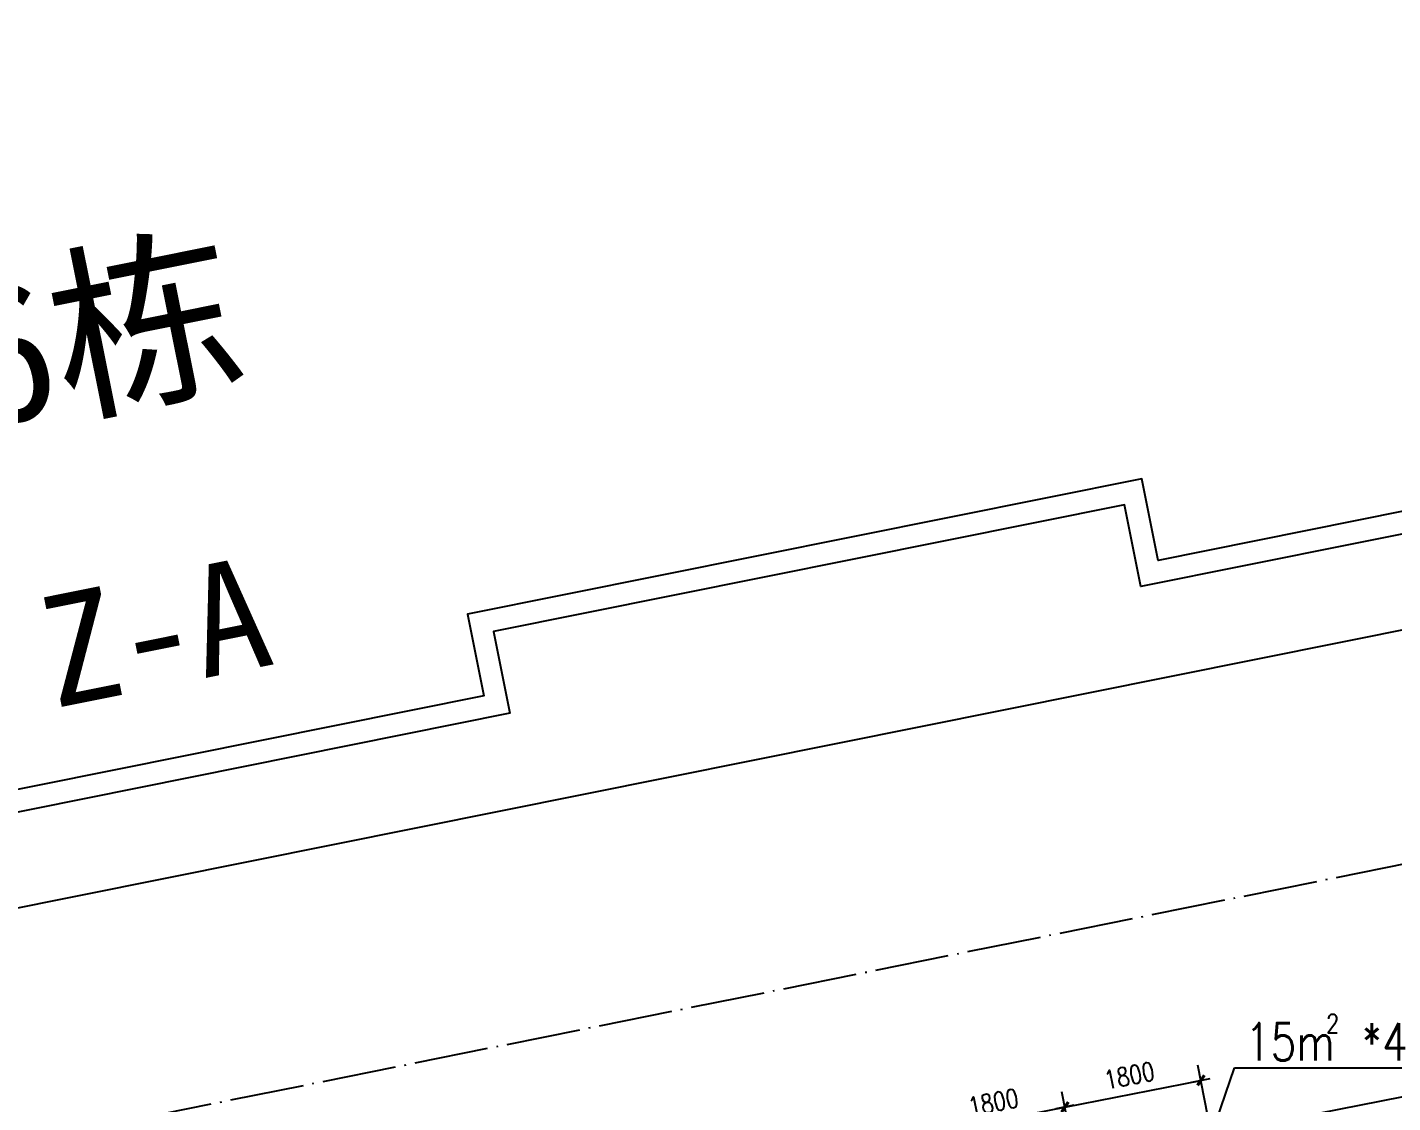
# Model space of a CAD drawing. Extents: x 1035948 to 1665131, y -158296 to 142149.
# Drawn here: x 1466764 to 1484489, y 28368 to 42329 of the extents above; entities that cross this region are included whole.
import ezdxf
from ezdxf.enums import TextEntityAlignment as Align

# ---------------------------------------------------------------- set-up
doc = ezdxf.new("R2010")
doc.units = 0
doc.header["$LTSCALE"] = 200
doc.header["$MEASUREMENT"] = 0
doc.linetypes.add('ACAD_ISO04W100', pattern=[30.5, 24, -3, 0.5, -3])
doc.layers.get('0').update_dxf_attribs({"linetype": 'CONTINUOUS'})
doc.layers.get('DEFPOINTS').update_dxf_attribs({"linetype": 'CONTINUOUS'})
for name, color, linetype in [('DL', 21, 'CONTINUOUS'), ('LMLK', 123, 'CONTINUOUS'), ('PUB_TEXT', 7, 'CONTINUOUS'), ('WLL1', 7, 'CONTINUOUS'), ('ZXX', 6, 'ACAD_ISO04W100')]:
    doc.layers.add(name, color=color, linetype=linetype)
doc.styles.add('_HZTXT', font='txt.shx', dxfattribs={"width": 0.8, "bigfont": 'hztxt.shx'})
doc.styles.add('DIM_FONT', font='SIMPLEX.shx', dxfattribs={"width": 0.8})
doc.styles.add('H1', font='SimSun.ttf')
doc.dimstyles.new('DIMN80', dxfattribs={"dimscale": 0.8, "dimtxt": 300, "dimasz": 1, "dimexe": 250, "dimexo": 300, "dimgap": 150, "dimtad": 1, "dimdec": 0, "dimzin": 0, "dimdsep": 46, "dimtxsty": 'DIM_FONT', "dimblk": '_DIMX', "dimcen": 0.09, "dimclrt": 7, "dimadec": 0, "dimazin": 0, "dimtfac": 1, "dimtdec": 0, "dimtix": 1, "dimtmove": 2, "dimatfit": 3, "dimldrblk": '_DIMX', "dimfxl": 0, "dimtolj": 1, "dimtzin": 0, "dimarcsym": 0})

# ---------------------------------------------------------------- blocks, each defined once
blk = doc.blocks.new('_DIMX')
blk.add_line((-150, 0), (150, 0))
at = {"const_width": 50}
blk.add_lwpolyline([(-70, -70), (70, 70)], dxfattribs=at)
blk = doc.blocks.new('*D598')
at = {"layer": 'DEFPOINTS', "color": 0}
for p in [(1482000, 28659), (1482137, 27960), (1480371, 27612)]:
    blk.add_point(p, dxfattribs=at)
at = {"layer": 'WLL1', "color": 0, "lineweight": -2}
for p, q in [((1482091, 28195), (1481961, 28855)), ((1480234, 28311), (1481999, 28658)), ((1480325, 27848), (1480195, 28507))]:
    blk.add_line(p, q, dxfattribs=at)
at = {"layer": 'WLL1', "color": 0, "lineweight": -2, "xscale": 0.8, "yscale": 0.8, "zscale": 0.8}
for p, rotation in [((1482000, 28659), 11.13193812553762), ((1480234, 28311), 191.1319381255376)]:
    blk.add_blockref('_DIMX', p, dxfattribs=dict(at, rotation=rotation))
at = {"layer": 'WLL1', "color": 7, "insert": (1481070, 28720), "char_height": 240, "attachment_point": 5, "rotation": 11.1319, "style": 'DIM_FONT'}
blk.add_mtext('\\A1;1800', dxfattribs=at)
blk = doc.blocks.new('*D599')
at = {"layer": 'DEFPOINTS', "color": 0}
for p in [(1480234, 28311), (1480371, 27612), (1478605, 27265)]:
    blk.add_point(p, dxfattribs=at)
at = {"layer": 'WLL1', "color": 0, "lineweight": -2}
for p, q in [((1480325, 27848), (1480195, 28507)), ((1478468, 27964), (1480233, 28311)), ((1478559, 27500), (1478429, 28160))]:
    blk.add_line(p, q, dxfattribs=at)
at = {"layer": 'WLL1', "color": 0, "lineweight": -2, "xscale": 0.8, "yscale": 0.8, "zscale": 0.8}
for p, rotation in [((1480234, 28311), 11.13193812553905), ((1478468, 27963), 191.131938125539)]:
    blk.add_blockref('_DIMX', p, dxfattribs=dict(at, rotation=rotation))
at = {"layer": 'WLL1', "color": 7, "insert": (1479304, 28373), "char_height": 240, "attachment_point": 5, "rotation": 11.1319, "style": 'DIM_FONT'}
blk.add_mtext('\\A1;1800', dxfattribs=at)

msp = doc.modelspace()

# ---------------------------------------------------------------- linework, layer by layer
at = {"layer": 'DL'}
for p, q in [((1442970.93875, 26148.98785), (1492468.34543, 36082.32809)), ((1442970.93875, 26148.98785), (1492468.34543, 36082.32809)), ((1442970.93875, 26148.98785), (1492468.34543, 36082.32809)), ((1454034.07739, 22429.74236), (1494321.71354, 30357.18665)), ((1454034.07739, 22429.74236), (1494321.71354, 30357.18665)), ((1454034.07739, 22429.74236), (1494321.71354, 30357.18665))]:
    msp.add_line(p, q, dxfattribs=at)
at = {"layer": 'LMLK', "elevation": -18083.76634}
for points in [[(1491410.76005, 49160.7954), (1493523.53729, 38642.89845), (1489288.14255, 37792.11567), (1489500.83824, 36733.26698), (1481218.28852, 35069.51398), (1481005.59282, 36128.36267), (1472817.16298, 34483.51595), (1473029.85868, 33424.66727), (1464747.30895, 31760.91427), (1464534.61325, 32819.76295), (1456346.18341, 31174.91624), (1456558.87911, 30116.06755), (1448276.32938, 28452.31455), (1448063.63369, 29511.16324), (1443828.23894, 28660.38045), (1441715.46169, 39178.27741), (1443833.15907, 39603.6688), (1442982.37628, 43839.06354)], [(1491185.11925, 48821.7169), (1493184.45879, 38868.53925), (1488949.06405, 38017.75646), (1489161.75974, 36958.90778), (1481443.92932, 35408.59248), (1481231.23362, 36467.44117), (1472478.08448, 34709.15675), (1472690.78017, 33650.30806), (1464972.94975, 32099.99277), (1464760.25405, 33158.84145), (1456007.10491, 31400.55703), (1456219.80061, 30341.70835), (1448501.97018, 28791.39305), (1448289.27448, 29850.24174), (1444053.87974, 28999.45896), (1442054.5402, 38952.63661), (1444172.23757, 39378.028), (1443321.45478, 43613.42275)], [(1493174.98776, 40378.05919), (1493523.53729, 38642.89845), (1489288.14255, 37792.11567), (1489500.83824, 36733.26698), (1481218.28852, 35069.51398), (1481005.59282, 36128.36267), (1472817.16298, 34483.51595), (1473029.85868, 33424.66727), (1464747.30895, 31760.91427), (1464534.61325, 32819.76295), (1456346.18341, 31174.91624), (1456558.87911, 30116.06755), (1448276.32938, 28452.31455), (1448063.63369, 29511.16324), (1443828.23894, 28660.38045), (1441715.46169, 39178.27741), (1443833.15907, 39603.6688), (1443677.60379, 40378.05919)], [(1493174.98776, 40378.05919), (1493523.53729, 38642.89845), (1489288.14255, 37792.11567), (1489500.83824, 36733.26698), (1481218.28852, 35069.51398), (1481005.59282, 36128.36267), (1472817.16298, 34483.51595), (1473029.85868, 33424.66727), (1464747.30895, 31760.91427), (1464534.61325, 32819.76295), (1456346.18341, 31174.91624), (1456558.87911, 30116.06755), (1448276.32938, 28452.31455), (1448063.63369, 29511.16324), (1443828.23894, 28660.38045), (1441715.46169, 39178.27741), (1443833.15907, 39603.6688), (1443677.60379, 40378.05919)], [(1492881.23474, 40378.05919), (1493184.45879, 38868.53925), (1488949.06405, 38017.75646), (1489161.75974, 36958.90778), (1481443.92932, 35408.59248), (1481231.23362, 36467.44117), (1472478.08448, 34709.15675), (1472690.78017, 33650.30806), (1464972.94975, 32099.99277), (1464760.25405, 33158.84145), (1456007.10491, 31400.55703), (1456219.80061, 30341.70835), (1448501.97018, 28791.39305), (1448289.27448, 29850.24174), (1444053.87974, 28999.45896), (1442054.5402, 38952.63661), (1444172.23757, 39378.028), (1443971.35681, 40378.05919)], [(1492881.23474, 40378.05919), (1493184.45879, 38868.53925), (1488949.06405, 38017.75646), (1489161.75974, 36958.90778), (1481443.92932, 35408.59248), (1481231.23362, 36467.44117), (1472478.08448, 34709.15675), (1472690.78017, 33650.30806), (1464972.94975, 32099.99277), (1464760.25405, 33158.84145), (1456007.10491, 31400.55703), (1456219.80061, 30341.70835), (1448501.97018, 28791.39305), (1448289.27448, 29850.24174), (1444053.87974, 28999.45896), (1442054.5402, 38952.63661), (1444172.23757, 39378.028), (1443971.35681, 40378.05919)]]:
    msp.add_lwpolyline(points, dxfattribs=at)
at = {"layer": 'PUB_TEXT'}
for p, q in [((1482047.87764, 27693.3851), (1482434.85667, 28820.60234)), ((1482434.85667, 28820.60234), (1485162.21398, 28820.60234))]:
    msp.add_line(p, q, dxfattribs=at)
at = {"layer": 'ZXX', "ltscale": 0.2}
msp.add_line((1452662.52304, 25034.12852), (1493729.87916, 33298.22933), dxfattribs=at)
msp.add_line((1452662.52304, 25034.12852), (1493729.87916, 33298.22933), dxfattribs=at)
msp.add_line((1452662.52304, 25034.12852), (1493729.87916, 33298.22933), dxfattribs=at)

# ---------------------------------------------------------------- texts
at = {"style": 'H1'}
for s, height, p in [('6栋', 1800, (1467681.17277, 38388.56183, -18083.76634)), ('Z-A', 1440, (1468420.79929, 34483.81668, -18083.76634)), ('Z-A', 1440, (1468420.79929, 34483.81668, -18083.76634))]:
    msp.add_text(s, height=height, rotation=11.358102165, dxfattribs=at).set_placement(p, align=Align.MIDDLE)
at = {"layer": 'PUB_TEXT', "style": '_HZTXT', "width": 0.8}
for s, height, p in [('2', 243, (1483626.00863, 29273.83553)), ('15m *4', 486, (1482572.45182, 28914.71951))]:
    msp.add_text(s, height=height, dxfattribs=at).set_placement(p)

# ---------------------------------------------------------------- dimensions: what is measured, and where the dimension line sits
at = {"layer": 'WLL1'}
for p1, p2, picture, middle in [((1480371.15337, 27612.11895), (1482137.28673, 27959.64303), '*D598', (1481070.36483, 28720.24168)), ((1478605.02002, 27264.59487), (1480371.15337, 27612.11895), '*D599', (1479304.23148, 28372.7176))]:
    dim = msp.add_aligned_dim(p1=p1, p2=p2, distance=712.2776, dimstyle='DIMN80', dxfattribs=at)
    dim.commit()
    dim.dimension.update_dxf_attribs({"geometry": picture, "text_midpoint": middle})

doc.saveas('drawing.dxf')
